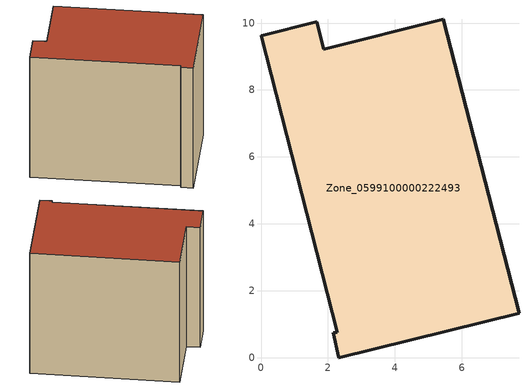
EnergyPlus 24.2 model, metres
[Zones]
Zone_0599100000222493
 floor ground (C_G): 5.45,10.11 7.71,1.33 2.33,0 2.16,0.74 2.28,0.77 0,9.62 1.67,10.04 1.88,9.22 z0
 wall outside (C_F): 2.28,0.77 2.16,0.74 2.33,0 7.71,1.33 5.45,10.11 1.88,9.22 1.67,10.04 0,9.62 2.28,0.77 z0:8.88
 roof outside (C_R): 0,9.62 2.28,0.77 2.16,0.74 2.33,0 7.71,1.33 5.45,10.11 1.88,9.22 1.67,10.04 z8.88
[BUILDING]
Pand.0599100000222493: North Axis=0; Terrain=City; Loads Convergence Tolerance Value=0.04; Temperature Convergence Tolerance Value=0.4; Solar Distribution=FullExterior; Maximum Number of Warmup Days=25; Minimum Number of Warmup Days=1
[Site:Location]
Rotterdam.The.Hague.AP_ZH_NLD Design_Conditions: Latitude=51.96; Longitude=4.45; Time Zone=1; Elevation=-4.5
[SITE:GROUNDTEMPERATURE:BUILDINGSURFACE]
18, 18, 18, 18, 18, 18, 18, 18, 18, 18, 18, 18
[MATERIAL] Thermal Absorptance=0.9; Solar Absorptance=0.7; Visible Absorptance=0.7
Name | Roughness | Thickness | Conductivity | Density | Specific Heat
G.TI.1975-1991 | MediumSmooth | 0.15 | 0.288461 | 540 | 1210
F.TI.1975-1991 | Rough | 0.3 | 0.230769 | 1920 | 840
R.TI.1975-1991 | MediumRough | 0.2 | 0.153846 | 1500 | 1000
[CONSTRUCTION]
C_G: G.TI.1975-1991
C_F: F.TI.1975-1991
C_R: R.TI.1975-1991
[ZONE]
Zone_0599100000222493: Type=1; Multiplier=1; Ceiling Height=Autocalculate; Volume=Autocalculate; Floor Area=autocalculate; Part of Total Floor Area=Yes
[ZONEINFILTRATION:DESIGNFLOWRATE]
Infil_Zone_0599100000222493: Zone or ZoneList or Space or SpaceList=Zone_0599100000222493; Schedule=AlwaysOn; Design Flow Rate Calculation Method=Flow/Area; Flow Rate per Floor Area=0.003; Constant Term Coefficient=1; Temperature Term Coefficient=0; Velocity Term Coefficient=0; Velocity Squared Term Coefficient=0
[HVACTEMPLATE:ZONE:IDEALLOADSAIRSYSTEM]
Zone_0599100000222493: Maximum Heating Supply Air Temperature=50; Minimum Cooling Supply Air Temperature=13; Maximum Heating Supply Air Humidity Ratio=0.0156; Minimum Cooling Supply Air Humidity Ratio=0.0077; Heating Limit=NoLimit; Cooling Limit=NoLimit; Dehumidification Control Type=ConstantSensibleHeatRatio; Cooling Sensible Heat Ratio=0.7; Dehumidification Setpoint=60; Humidification Control Type=None; Humidification Setpoint=30; Outdoor Air Method=None; Outdoor Air Flow Rate per Person=0.00944; Outdoor Air Flow Rate per Zone Floor Area=0; Outdoor Air Flow Rate per Zone=0; Demand Controlled Ventilation Type=None; Outdoor Air Economizer Type=NoEconomizer; Heat Recovery Type=None; Sensible Heat Recovery Effectiveness=0.7; Latent Heat Recovery Effectiveness=0.65
[ZONECONTROL:THERMOSTAT]
ThermostatControl_Zone_0599100000222493: Zone or ZoneList=Zone_0599100000222493; Control Type Schedule=DualSetpointControlType; Control 1=Thermostat_Zone_0599100000222493; Temperature Difference Between Cutout And Setpoint=0
[THERMOSTATSETPOINT:DUALSETPOINT]
Thermostat_Zone_0599100000222493: Heating Setpoint Temperature Schedule=HeatingSetpoint_Zone_0599100000222493; Cooling Setpoint Temperature Schedule=CoolingSetpoint_Zone_0599100000222493
[SCHEDULE:COMPACT]
HeatingSetpoint_Zone_0599100000222493: Through: 12/31, For: AllDays, Until: 24:00, 21
CoolingSetpoint_Zone_0599100000222493: Through: 12/31, For: AllDays, Until: 24:00, 24
DualSetpointControlType: Through: 12/31, For: AllDays, Until: 24:00, 4
AlwaysOn: Through: 12/31, For: AllDays, Until: 24:00, 1
